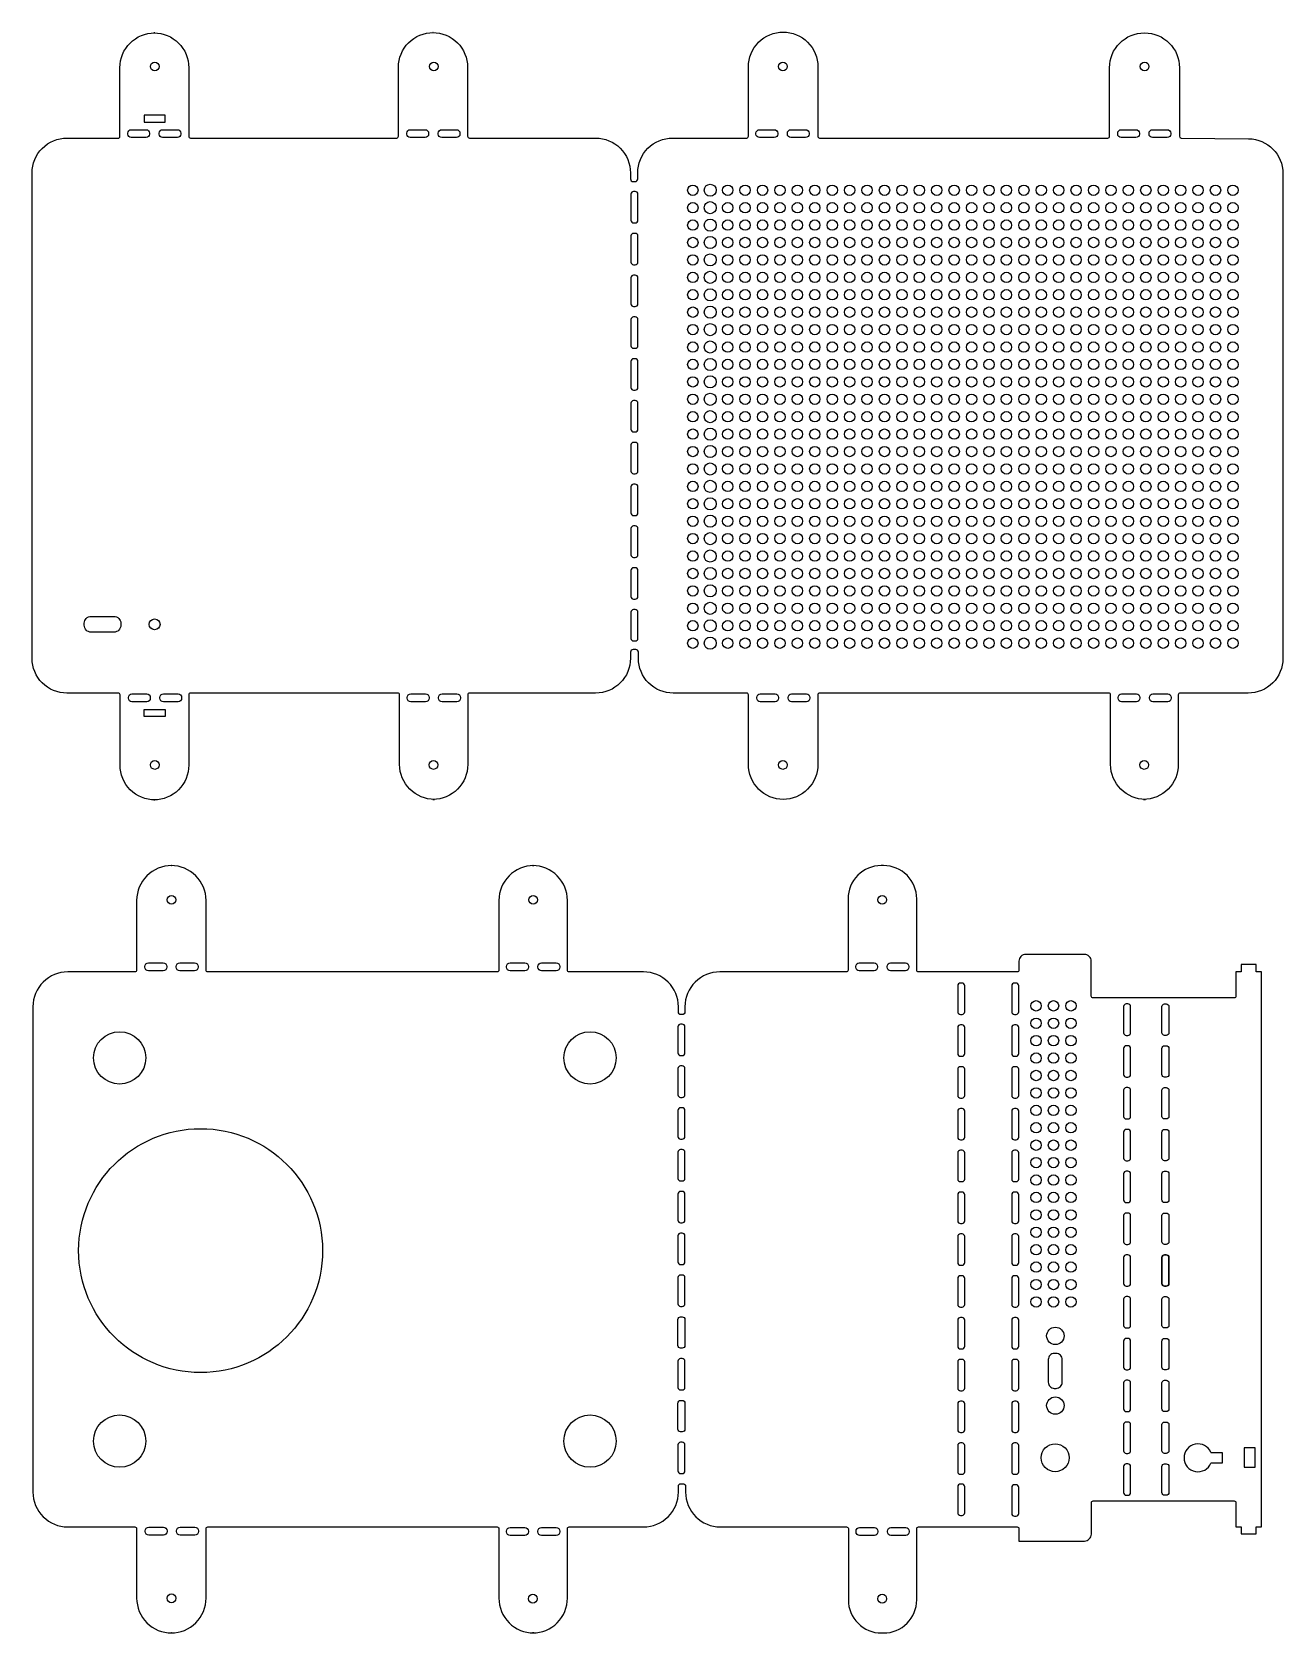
# Model space of a CAD drawing. Header units: millimetres. Extents: x -139 to 221, y -624 to 543.
# Drawn here: x -138.5 to 220.5, y -623.8 to -164.3 of the extents above; entities that cross this region are included whole.
import ezdxf

# ---------------------------------------------------------------- set-up
doc = ezdxf.new("R2010")
doc.units = ezdxf.units.MM
doc.layers.get('0').update_dxf_attribs({"linetype": 'CONTINUOUS'})

msp = doc.modelspace()

# ---------------------------------------------------------------- linework, layer by layer
for p, q in [((-100.32, -188.1), (-106.32, -188.1)), ((-106.32, -188.1), (-106.32, -190.1)), ((-100.32, -190.1), (-100.32, -188.1)), ((-106.32, -190.1), (-100.32, -190.1)), ((199.81, -571.96), (203.01, -571.96)), ((203.01, -571.96), (203.01, -575.01)), ((203.01, -575.01), (199.81, -575.01))]:
    msp.add_line(p, q)
for points in [[(-128.51, -194.72), (-113.8, -194.72, 0.414214), (-113.3, -194.22), (-113.3, -174.5, -0.414214), (-103.3, -164.5), (-103.51, -164.5, -0.414214), (-93.51, -174.5), (-93.51, -194.2, 0.414214), (-93.01, -194.7), (-33.86, -194.7, 0.414214), (-33.36, -194.2), (-33.36, -174.41, -0.414214), (-23.36, -164.41), (-23.49, -164.41, -0.414214), (-13.49, -174.41), (-13.49, -194.2, 0.414214), (-12.99, -194.7), (23.24, -194.7, -0.414214), (33.24, -204.7), (33.24, -206.43, 0.414214), (33.99, -207.18), (34.56, -207.18, 0.414214), (35.31, -206.43), (35.31, -204.7, -0.414214), (45.31, -194.7), (66.6, -194.7, 0.414214), (67.1, -194.2), (67.1, -174.26, -0.414214), (77.1, -164.26), (77.02, -164.26, -0.414214), (87.02, -174.26), (87.02, -194.2, 0.414214), (87.52, -194.7), (170.22, -194.7, 0.414214), (170.72, -194.2), (170.72, -174.51, -0.414214), (180.72, -164.51), (180.79, -164.51, -0.414214), (190.79, -174.51), (190.79, -194.2, 0.411275), (191.28, -194.7), (210.6, -194.9, -0.411275), (220.5, -204.9), (220.5, -344.03, -0.414214), (210.5, -354.03), (190.97, -354.03, 0.414214), (190.47, -354.53), (190.47, -374.52, -0.414214), (180.47, -384.52), (181.03, -384.52, -0.414214), (171.03, -374.52), (171.03, -354.53, 0.414214), (170.53, -354.03), (87.52, -354.03, 0.414214), (87.02, -354.53), (87.02, -374.52, -0.414214), (77.02, -384.52), (77.1, -384.52, -0.414214), (67.1, -374.52), (67.1, -354.53, 0.414214), (66.6, -354.03), (45.5, -354.03, -0.414214), (35.5, -344.03), (35.5, -342.25, 0.414214), (34.75, -341.5), (33.99, -341.5, 0.414214), (33.24, -342.25), (33.24, -344.03, -0.414214), (23.24, -354.03), (-12.94, -354.03, 0.414214), (-13.44, -354.53), (-13.44, -374.52, -0.414214), (-23.44, -384.52), (-23.01, -384.52, -0.414214), (-33.01, -374.52), (-33.01, -354.53, 0.414214), (-33.51, -354.03), (-93.01, -354.03, 0.414214), (-93.51, -354.53), (-93.51, -374.69, -0.414214), (-103.51, -384.69), (-103.24, -384.69, -0.414214), (-113.24, -374.69), (-113.24, -354.53, 0.414214), (-113.74, -354.03), (-128.51, -354.03, -0.414214), (-138.51, -344.03), (-138.51, -204.72, -0.414214)], [(-104.79, -193.54, -0.414214), (-105.79, -194.54), (-110.04, -194.54, -0.414214), (-111.04, -193.54), (-111.04, -193.29, -0.414214), (-110.04, -192.29), (-105.79, -192.29, -0.414214), (-104.79, -193.29)], [(-101.04, -192.29), (-96.79, -192.29, -0.414214), (-95.79, -193.29), (-95.79, -193.54, -0.414214), (-96.79, -194.54), (-101.04, -194.54, -0.414214), (-102.04, -193.54), (-102.04, -193.29, -0.414214)], [(-29.94, -192.29), (-25.69, -192.29, -0.414214), (-24.69, -193.29), (-24.69, -193.54, -0.414214), (-25.69, -194.54), (-29.94, -194.54, -0.414214), (-30.94, -193.54), (-30.94, -193.29, -0.414214)], [(-20.94, -192.29), (-16.69, -192.29, -0.414214), (-15.69, -193.29), (-15.69, -193.54, -0.414214), (-16.69, -194.54), (-20.94, -194.54, -0.414214), (-21.94, -193.54), (-21.94, -193.29, -0.414214)], [(75.51, -193.54, -0.414214), (74.51, -194.54), (70.26, -194.54, -0.414214), (69.26, -193.54), (69.26, -193.29, -0.414214), (70.26, -192.29), (74.51, -192.29, -0.414214), (75.51, -193.29)], [(79.26, -192.29), (83.51, -192.29, -0.414214), (84.51, -193.29), (84.51, -193.54, -0.414214), (83.51, -194.54), (79.26, -194.54, -0.414214), (78.26, -193.54), (78.26, -193.29, -0.414214)], [(179.31, -193.54, -0.414214), (178.31, -194.54), (174.06, -194.54, -0.414214), (173.06, -193.54), (173.06, -193.29, -0.414214), (174.06, -192.29), (178.31, -192.29, -0.414214), (179.31, -193.29)], [(183.06, -192.29), (187.31, -192.29, -0.414214), (188.31, -193.29), (188.31, -193.54, -0.414214), (187.31, -194.54), (183.06, -194.54, -0.414214), (182.06, -193.54), (182.06, -193.29, -0.414214)], [(34.62, -210.05), (34.12, -210.05, 0.414214), (33.37, -210.8), (33.37, -218.3, 0.414214), (34.12, -219.05), (34.62, -219.05, 0.414214), (35.37, -218.3), (35.37, -210.8, 0.414214)], [(34.62, -222.05), (34.12, -222.05, 0.414214), (33.37, -222.8), (33.37, -230.3, 0.414214), (34.12, -231.05), (34.62, -231.05, 0.414214), (35.37, -230.3), (35.37, -222.8, 0.414214)], [(35.37, -242.3), (35.37, -234.8, 0.414214), (34.62, -234.05), (34.12, -234.05, 0.414214), (33.37, -234.8), (33.37, -242.3, 0.414214), (34.12, -243.05), (34.62, -243.05, 0.414214)], [(35.37, -254.3), (35.37, -246.8, 0.414214), (34.62, -246.05), (34.12, -246.05, 0.414214), (33.37, -246.8), (33.37, -254.3, 0.414214), (34.12, -255.05), (34.62, -255.05, 0.414214)], [(35.37, -266.3), (35.37, -258.8, 0.414214), (34.62, -258.05), (34.12, -258.05, 0.414214), (33.37, -258.8), (33.37, -266.3, 0.414214), (34.12, -267.05), (34.62, -267.05, 0.414214)], [(35.37, -278.3), (35.37, -270.8, 0.414214), (34.62, -270.05), (34.12, -270.05, 0.414214), (33.37, -270.8), (33.37, -278.3, 0.414214), (34.12, -279.05), (34.62, -279.05, 0.414214)], [(35.37, -290.3), (35.37, -282.8, 0.414214), (34.62, -282.05), (34.12, -282.05, 0.414214), (33.37, -282.8), (33.37, -290.3, 0.414214), (34.12, -291.05), (34.62, -291.05, 0.414214)], [(35.37, -302.3), (35.37, -294.8, 0.414214), (34.62, -294.05), (34.12, -294.05, 0.414214), (33.37, -294.8), (33.37, -302.3, 0.414214), (34.12, -303.05), (34.62, -303.05, 0.414214)], [(35.37, -314.3), (35.37, -306.8, 0.414214), (34.62, -306.05), (34.12, -306.05, 0.414214), (33.37, -306.8), (33.37, -314.3, 0.414214), (34.12, -315.05), (34.62, -315.05, 0.414214)], [(35.37, -326.3), (35.37, -318.8, 0.414214), (34.62, -318.05), (34.12, -318.05, 0.414214), (33.37, -318.8), (33.37, -326.3, 0.414214), (34.12, -327.05), (34.62, -327.05, 0.414214)], [(35.37, -338.3), (35.37, -330.8, 0.414214), (34.62, -330.05), (34.12, -330.05, 0.414214), (33.37, -330.8), (33.37, -338.3, 0.414214), (34.12, -339.05), (34.62, -339.05, 0.414214)], [(-121.53, -331.99), (-115.03, -331.99, -0.414214), (-113.03, -333.99), (-113.03, -334.53, -0.414214), (-115.03, -336.53), (-121.53, -336.53, -0.414214), (-123.53, -334.53), (-123.53, -333.99, -0.414214)], [(-105.57, -356.51), (-109.82, -356.51, -0.414214), (-110.82, -355.51), (-110.82, -355.26, -0.414214), (-109.82, -354.26), (-105.57, -354.26, -0.414214), (-104.57, -355.26), (-104.57, -355.51, -0.414214)], [(-100.82, -354.26), (-96.57, -354.26, -0.414214), (-95.57, -355.26), (-95.57, -355.51, -0.414214), (-96.57, -356.51), (-100.82, -356.51, -0.414214), (-101.82, -355.51), (-101.82, -355.26, -0.414214)], [(-25.57, -356.51), (-29.82, -356.51, -0.414214), (-30.82, -355.51), (-30.82, -355.26, -0.414214), (-29.82, -354.26), (-25.57, -354.26, -0.414214), (-24.57, -355.26), (-24.57, -355.51, -0.414214)], [(-20.82, -354.26), (-16.57, -354.26, -0.414214), (-15.57, -355.26), (-15.57, -355.51, -0.414214), (-16.57, -356.51), (-20.82, -356.51, -0.414214), (-21.82, -355.51), (-21.82, -355.26, -0.414214)], [(74.73, -356.51), (70.48, -356.51, -0.414214), (69.48, -355.51), (69.48, -355.26, -0.414214), (70.48, -354.26), (74.73, -354.26, -0.414214), (75.73, -355.26), (75.73, -355.51, -0.414214)], [(79.48, -354.26), (83.73, -354.26, -0.414214), (84.73, -355.26), (84.73, -355.51, -0.414214), (83.73, -356.51), (79.48, -356.51, -0.414214), (78.48, -355.51), (78.48, -355.26, -0.414214)], [(178.43, -356.51), (174.18, -356.51, -0.414214), (173.18, -355.51), (173.18, -355.26, -0.414214), (174.18, -354.26), (178.43, -354.26, -0.414214), (179.43, -355.26), (179.43, -355.51, -0.414214)], [(183.18, -354.26), (187.43, -354.26, -0.414214), (188.43, -355.26), (188.43, -355.51, -0.414214), (187.43, -356.51), (183.18, -356.51, -0.414214), (182.18, -355.51), (182.18, -355.26, -0.414214)], [(212.83, -434.06), (212.83, -431.93), (208.54, -431.93), (208.54, -434.06), (207, -434.06), (207, -440.99, -0.414214), (206.5, -441.49), (165.99, -441.49, -0.414214), (165.49, -440.99), (165.49, -431, 0.414214), (163.49, -429), (146.71, -429, 0.414214), (144.71, -431), (144.71, -433.54, -0.414214), (144.21, -434.04), (115.9, -434.04, -0.414214), (115.4, -433.54), (115.4, -413.03, 0.414214), (105.9, -403.53), (105.18, -403.53, 0.414214), (95.68, -413.03), (95.68, -433.54, -0.414214), (95.18, -434.04), (58.87, -434.04, 0.414214), (48.87, -444.04), (48.87, -445.53, -0.414214), (48.12, -446.28), (47.73, -446.28, -0.414214), (46.98, -445.53), (46.98, -444.04, 0.414214), (36.98, -434.04), (15.66, -434.04, -0.414214), (15.16, -433.54), (15.16, -413.53, 0.414214), (5.16, -403.53), (5.46, -403.53, 0.414214), (-4.54, -413.53), (-4.54, -433.54, -0.414214), (-5.04, -434.04), (-88.07, -434.04, -0.414214), (-88.57, -433.54), (-88.57, -413.53, 0.414214), (-98.57, -403.53), (-98.48, -403.53, 0.414214), (-108.48, -413.53), (-108.48, -433.54, -0.414214), (-108.98, -434.04), (-128.25, -434.04, 0.414214), (-138.25, -444.04), (-138.25, -583.34, 0.414214), (-128.25, -593.34), (-108.98, -593.34, -0.414214), (-108.48, -593.84), (-108.48, -613.8, 0.414214), (-98.48, -623.8), (-98.57, -623.8, 0.414214), (-88.57, -613.8), (-88.57, -593.84, -0.414214), (-88.07, -593.34), (-5.04, -593.34, -0.414214), (-4.54, -593.84), (-4.54, -613.8, 0.414214), (5.46, -623.8), (5.16, -623.8, 0.414214), (15.16, -613.8), (15.16, -593.84, -0.414214), (15.66, -593.34), (36.98, -593.34, 0.414214), (46.98, -583.34), (46.98, -581.7, -0.414214), (47.73, -580.95), (48.3, -580.95, -0.414214), (49.05, -581.7), (49.05, -583.34, 0.414214), (59.05, -593.34), (95.27, -593.34, -0.414214), (95.77, -593.84), (95.77, -614.3, 0.414214), (105.27, -623.8), (105.9, -623.8, 0.414214), (115.4, -614.3), (115.4, -593.84, -0.414214), (115.9, -593.34), (144.21, -593.34, -0.414214), (144.71, -593.84), (144.71, -597.4), (163.51, -597.4, 0.414214), (165.51, -595.4), (165.51, -586.38, -0.414214), (166.01, -585.88), (206.48, -585.88, -0.414214), (206.98, -586.38), (206.98, -593.34), (208.54, -593.34), (208.54, -595.33), (212.83, -595.33), (212.83, -593.34), (214.33, -593.34), (214.33, -434.06)], [(-100.85, -433.7), (-105.1, -433.7, -0.414214), (-106.1, -432.7), (-106.1, -432.45, -0.414214), (-105.1, -431.45), (-100.85, -431.45, -0.414214), (-99.85, -432.45), (-99.85, -432.7, -0.414214)], [(-96.1, -433.7, -0.414214), (-97.1, -432.7), (-97.1, -432.45, -0.414214), (-96.1, -431.45), (-91.85, -431.45, -0.414214), (-90.85, -432.45), (-90.85, -432.7, -0.414214), (-91.85, -433.7)], [(-1.3, -431.45), (2.95, -431.45, -0.414214), (3.95, -432.45), (3.95, -432.7, -0.414214), (2.95, -433.7), (-1.3, -433.7, -0.414214), (-2.3, -432.7), (-2.3, -432.45, -0.414214)], [(7.7, -431.45), (11.95, -431.45, -0.414214), (12.95, -432.45), (12.95, -432.7, -0.414214), (11.95, -433.7), (7.7, -433.7, -0.414214), (6.7, -432.7), (6.7, -432.45, -0.414214)], [(98.9, -431.45), (103.15, -431.45, -0.414214), (104.15, -432.45), (104.15, -432.7, -0.414214), (103.15, -433.7), (98.9, -433.7, -0.414214), (97.9, -432.7), (97.9, -432.45, -0.414214)], [(107.9, -431.45), (112.15, -431.45, -0.414214), (113.15, -432.45), (113.15, -432.7, -0.414214), (112.15, -433.7), (107.9, -433.7, -0.414214), (106.9, -432.7), (106.9, -432.45, -0.414214)], [(128.42, -437.25), (127.92, -437.25, 0.414214), (127.17, -438), (127.17, -445.5, 0.414214), (127.92, -446.25), (128.42, -446.25, 0.414214), (129.17, -445.5), (129.17, -438, 0.414214)], [(142.67, -438), (142.67, -445.5, 0.414214), (143.42, -446.25), (143.92, -446.25, 0.414214), (144.67, -445.5), (144.67, -438, 0.414214), (143.92, -437.25), (143.42, -437.25, 0.414214)], [(176.77, -451.5), (176.77, -444, 0.414214), (176.02, -443.25), (175.52, -443.25, 0.414214), (174.77, -444), (174.77, -451.5, 0.414214), (175.52, -452.25), (176.02, -452.25, 0.414214)], [(185.77, -444, -0.414214), (186.52, -443.25), (187.02, -443.25, -0.414214), (187.77, -444), (187.77, -451.5, -0.414214), (187.02, -452.25), (186.52, -452.25, -0.414214), (185.77, -451.5)], [(48.87, -457.3), (48.87, -449.8, 0.414214), (48.12, -449.05), (47.62, -449.05, 0.414214), (46.87, -449.8), (46.87, -457.3, 0.414214), (47.62, -458.05), (48.12, -458.05, 0.414214)], [(127.17, -450), (127.17, -457.5, 0.414214), (127.92, -458.25), (128.42, -458.25, 0.414214), (129.17, -457.5), (129.17, -450, 0.414214), (128.42, -449.25), (127.92, -449.25, 0.414214)], [(142.67, -450), (142.67, -457.5, 0.414214), (143.42, -458.25), (143.92, -458.25, 0.414214), (144.67, -457.5), (144.67, -450, 0.414214), (143.92, -449.25), (143.42, -449.25, 0.414214)], [(176.77, -463.5), (176.77, -456, 0.414214), (176.02, -455.25), (175.52, -455.25, 0.414214), (174.77, -456), (174.77, -463.5, 0.414214), (175.52, -464.25), (176.02, -464.25, 0.414214)], [(185.77, -456, -0.414214), (186.52, -455.25), (187.02, -455.25, -0.414214), (187.77, -456), (187.77, -463.5, -0.414214), (187.02, -464.25), (186.52, -464.25, -0.414214), (185.77, -463.5)], [(47.62, -470.05), (48.12, -470.05, 0.414214), (48.87, -469.3), (48.87, -461.8, 0.414214), (48.12, -461.05), (47.62, -461.05, 0.414214), (46.87, -461.8), (46.87, -469.3, 0.414214)], [(127.17, -462), (127.17, -469.5, 0.414214), (127.92, -470.25), (128.42, -470.25, 0.414214), (129.17, -469.5), (129.17, -462, 0.414214), (128.42, -461.25), (127.92, -461.25, 0.414214)], [(142.67, -462), (142.67, -469.5, 0.414214), (143.42, -470.25), (143.92, -470.25, 0.414214), (144.67, -469.5), (144.67, -462, 0.414214), (143.92, -461.25), (143.42, -461.25, 0.414214)], [(176.77, -475.5), (176.77, -468, 0.414214), (176.02, -467.25), (175.52, -467.25, 0.414214), (174.77, -468), (174.77, -475.5, 0.414214), (175.52, -476.25), (176.02, -476.25, 0.414214)], [(185.77, -468, -0.414214), (186.52, -467.25), (187.02, -467.25, -0.414214), (187.77, -468), (187.77, -475.5, -0.414214), (187.02, -476.25), (186.52, -476.25, -0.414214), (185.77, -475.5)], [(47.62, -482.05), (48.12, -482.05, 0.414214), (48.87, -481.3), (48.87, -473.8, 0.414214), (48.12, -473.05), (47.62, -473.05, 0.414214), (46.87, -473.8), (46.87, -481.3, 0.414214)], [(127.17, -474), (127.17, -481.5, 0.414214), (127.92, -482.25), (128.42, -482.25, 0.414214), (129.17, -481.5), (129.17, -474, 0.414214), (128.42, -473.25), (127.92, -473.25, 0.414214)], [(142.67, -474), (142.67, -481.5, 0.414214), (143.42, -482.25), (143.92, -482.25, 0.414214), (144.67, -481.5), (144.67, -474, 0.414214), (143.92, -473.25), (143.42, -473.25, 0.414214)], [(176.77, -487.5), (176.77, -480, 0.414214), (176.02, -479.25), (175.52, -479.25, 0.414214), (174.77, -480), (174.77, -487.5, 0.414214), (175.52, -488.25), (176.02, -488.25, 0.414214)], [(185.77, -480, -0.414214), (186.52, -479.25), (187.02, -479.25, -0.414214), (187.77, -480), (187.77, -487.5, -0.414214), (187.02, -488.25), (186.52, -488.25, -0.414214), (185.77, -487.5)], [(47.62, -494.05), (48.12, -494.05, 0.414214), (48.87, -493.3), (48.87, -485.8, 0.414214), (48.12, -485.05), (47.62, -485.05, 0.414214), (46.87, -485.8), (46.87, -493.3, 0.414214)], [(129.17, -493.5), (129.17, -486, 0.414214), (128.42, -485.25), (127.92, -485.25, 0.414214), (127.17, -486), (127.17, -493.5, 0.414214), (127.92, -494.25), (128.42, -494.25, 0.414214)], [(142.67, -486), (142.67, -493.5, 0.414214), (143.42, -494.25), (143.92, -494.25, 0.414214), (144.67, -493.5), (144.67, -486, 0.414214), (143.92, -485.25), (143.42, -485.25, 0.414214)], [(176.77, -499.5), (176.77, -492, 0.414214), (176.02, -491.25), (175.52, -491.25, 0.414214), (174.77, -492), (174.77, -499.5, 0.414214), (175.52, -500.25), (176.02, -500.25, 0.414214)], [(185.77, -492, -0.414214), (186.52, -491.25), (187.02, -491.25, -0.414214), (187.77, -492), (187.77, -499.5, -0.414214), (187.02, -500.25), (186.52, -500.25, -0.414214), (185.77, -499.5)], [(47.62, -506.05), (48.12, -506.05, 0.414214), (48.87, -505.3), (48.87, -497.8, 0.414214), (48.12, -497.05), (47.62, -497.05, 0.414214), (46.87, -497.8), (46.87, -505.3, 0.414214)], [(127.17, -498), (127.17, -505.5, 0.414214), (127.92, -506.25), (128.42, -506.25, 0.414214), (129.17, -505.5), (129.17, -498, 0.414214), (128.42, -497.25), (127.92, -497.25, 0.414214)], [(142.67, -498), (142.67, -505.5, 0.414214), (143.42, -506.25), (143.92, -506.25, 0.414214), (144.67, -505.5), (144.67, -498, 0.414214), (143.92, -497.25), (143.42, -497.25, 0.414214)], [(176.77, -511.5), (176.77, -504, 0.414214), (176.02, -503.25), (175.52, -503.25, 0.414214), (174.77, -504), (174.77, -511.5, 0.414214), (175.52, -512.25), (176.02, -512.25, 0.414214)], [(185.77, -504, -0.414214), (186.52, -503.25), (187.02, -503.25, -0.414214), (187.77, -504), (187.77, -511.5, -0.414214), (187.02, -512.25), (186.52, -512.25, -0.414214), (185.77, -511.5)], [(47.62, -518.05), (48.12, -518.05, 0.414214), (48.87, -517.3), (48.87, -509.8, 0.414214), (48.12, -509.05), (47.62, -509.05, 0.414214), (46.87, -509.8), (46.87, -517.3, 0.414214)], [(127.17, -510), (127.17, -517.5, 0.414214), (127.92, -518.25), (128.42, -518.25, 0.414214), (129.17, -517.5), (129.17, -510, 0.414214), (128.42, -509.25), (127.92, -509.25, 0.414214)], [(144.67, -517.5), (144.67, -510, 0.414214), (143.92, -509.25), (143.42, -509.25, 0.414214), (142.67, -510), (142.67, -517.5, 0.414214), (143.42, -518.25), (143.92, -518.25, 0.414214)], [(174.77, -516), (174.77, -523.5, 0.414214), (175.52, -524.25), (176.02, -524.25, 0.414214), (176.77, -523.5), (176.77, -516, 0.414214), (176.02, -515.25), (175.52, -515.25, 0.414214)], [(176.77, -523.5), (176.77, -516, 0.414214), (176.02, -515.25), (175.52, -515.25, 0.414214), (174.77, -516), (174.77, -523.5, 0.414214), (175.52, -524.25), (176.02, -524.25, 0.414214)], [(187.77, -523.5), (187.77, -516, 0.414214), (187.02, -515.25), (186.52, -515.25, 0.414214), (185.77, -516), (185.77, -523.5, 0.414214), (186.52, -524.25), (187.02, -524.25, 0.414214)], [(185.77, -516, -0.414214), (186.52, -515.25), (187.02, -515.25, -0.414214), (187.77, -516), (187.77, -523.5, -0.414214), (187.02, -524.25), (186.52, -524.25, -0.414214), (185.77, -523.5)], [(47.62, -530.05), (48.12, -530.05, 0.414214), (48.87, -529.3), (48.87, -521.8, 0.414214), (48.12, -521.05), (47.62, -521.05, 0.414214), (46.87, -521.8), (46.87, -529.3, 0.414214)], [(127.17, -522), (127.17, -529.5, 0.414214), (127.92, -530.25), (128.42, -530.25, 0.414214), (129.17, -529.5), (129.17, -522, 0.414214), (128.42, -521.25), (127.92, -521.25, 0.414214)], [(142.67, -522), (142.67, -529.5, 0.414214), (143.42, -530.25), (143.92, -530.25, 0.414214), (144.67, -529.5), (144.67, -522, 0.414214), (143.92, -521.25), (143.42, -521.25, 0.414214)], [(176.77, -535.5), (176.77, -528, 0.414214), (176.02, -527.25), (175.52, -527.25, 0.414214), (174.77, -528), (174.77, -535.5, 0.414214), (175.52, -536.25), (176.02, -536.25, 0.414214)], [(185.77, -528, -0.414214), (186.52, -527.25), (187.02, -527.25, -0.414214), (187.77, -528), (187.77, -535.5, -0.414214), (187.02, -536.25), (186.52, -536.25, -0.414214), (185.77, -535.5)], [(48.87, -541.3, -0.414214), (48.12, -542.05), (47.62, -542.05, -0.414214), (46.87, -541.3), (46.87, -533.8, -0.414214), (47.62, -533.05), (48.12, -533.05, -0.414214), (48.87, -533.8)], [(129.17, -541.5), (129.17, -534, 0.414214), (128.42, -533.25), (127.92, -533.25, 0.414214), (127.17, -534), (127.17, -541.5, 0.414214), (127.92, -542.25), (128.42, -542.25, 0.414214)], [(142.67, -534), (142.67, -541.5, 0.414214), (143.42, -542.25), (143.92, -542.25, 0.414214), (144.67, -541.5), (144.67, -534, 0.414214), (143.92, -533.25), (143.42, -533.25, 0.414214)], [(176.77, -547.5), (176.77, -540, 0.414214), (176.02, -539.25), (175.52, -539.25, 0.414214), (174.77, -540), (174.77, -547.5, 0.414214), (175.52, -548.25), (176.02, -548.25, 0.414214)], [(185.77, -540, -0.414214), (186.52, -539.25), (187.02, -539.25, -0.414214), (187.77, -540), (187.77, -547.5, -0.414214), (187.02, -548.25), (186.52, -548.25, -0.414214), (185.77, -547.5)], [(48.87, -553.3), (48.87, -545.8, 0.414214), (48.12, -545.05), (47.62, -545.05, 0.414214), (46.87, -545.8), (46.87, -553.3, 0.414214), (47.62, -554.05), (48.12, -554.05, 0.414214)], [(128.42, -545.25), (127.92, -545.25, 0.414214), (127.17, -546), (127.17, -553.5, 0.414214), (127.92, -554.25), (128.42, -554.25, 0.414214), (129.17, -553.5), (129.17, -546, 0.414214)], [(142.67, -546), (142.67, -553.5, 0.414214), (143.42, -554.25), (143.92, -554.25, 0.414214), (144.67, -553.5), (144.67, -546, 0.414214), (143.92, -545.25), (143.42, -545.25, 0.414214)], [(155.38, -543.58), (154.88, -543.58, 0.414214), (153.13, -545.33), (153.13, -551.83, 0.414214), (154.88, -553.58), (155.38, -553.58, 0.414214), (157.13, -551.83), (157.13, -545.33, 0.414214)], [(176.77, -559.5), (176.77, -552, 0.414214), (176.02, -551.25), (175.52, -551.25, 0.414214), (174.77, -552), (174.77, -559.5, 0.414214), (175.52, -560.25), (176.02, -560.25, 0.414214)], [(185.77, -552, -0.414214), (186.52, -551.25), (187.02, -551.25, -0.414214), (187.77, -552), (187.77, -559.5, -0.414214), (187.02, -560.25), (186.52, -560.25, -0.414214), (185.77, -559.5)], [(47.62, -566.05, -0.414214), (46.87, -565.3), (46.87, -557.8, -0.414214), (47.62, -557.05), (48.12, -557.05, -0.414214), (48.87, -557.8), (48.87, -565.3, -0.414214), (48.12, -566.05)], [(127.17, -558), (127.17, -565.5, 0.414214), (127.92, -566.25), (128.42, -566.25, 0.414214), (129.17, -565.5), (129.17, -558, 0.414214), (128.42, -557.25), (127.92, -557.25, 0.414214)], [(142.67, -558), (142.67, -565.5, 0.414214), (143.42, -566.25), (143.92, -566.25, 0.414214), (144.67, -565.5), (144.67, -558, 0.414214), (143.92, -557.25), (143.42, -557.25, 0.414214)], [(176.77, -571.5), (176.77, -564, 0.414214), (176.02, -563.25), (175.52, -563.25, 0.414214), (174.77, -564), (174.77, -571.5, 0.414214), (175.52, -572.25), (176.02, -572.25, 0.414214)], [(185.77, -564, -0.414214), (186.52, -563.25), (187.02, -563.25, -0.414214), (187.77, -564), (187.77, -571.5, -0.414214), (187.02, -572.25), (186.52, -572.25, -0.414214), (185.77, -571.5)], [(46.87, -569.8), (46.87, -577.3, 0.414214), (47.62, -578.05), (48.12, -578.05, 0.414214), (48.87, -577.3), (48.87, -569.8, 0.414214), (48.12, -569.05), (47.62, -569.05, 0.414214)], [(127.17, -570), (127.17, -577.5, 0.414214), (127.92, -578.25), (128.42, -578.25, 0.414214), (129.17, -577.5), (129.17, -570, 0.414214), (128.42, -569.25), (127.92, -569.25, 0.414214)], [(142.67, -570), (142.67, -577.5, 0.414214), (143.42, -578.25), (143.92, -578.25, 0.414214), (144.67, -577.5), (144.67, -570, 0.414214), (143.92, -569.25), (143.42, -569.25, 0.414214)], [(176.77, -583.5), (176.77, -576, 0.414214), (176.02, -575.25), (175.52, -575.25, 0.414214), (174.77, -576), (174.77, -583.5, 0.414214), (175.52, -584.25), (176.02, -584.25, 0.414214)], [(185.77, -576, -0.414214), (186.52, -575.25), (187.02, -575.25, -0.414214), (187.77, -576), (187.77, -583.5, -0.414214), (187.02, -584.25), (186.52, -584.25, -0.414214), (185.77, -583.5)], [(128.42, -581.05), (127.92, -581.05, 0.414214), (127.17, -581.8), (127.17, -589.3, 0.414214), (127.92, -590.05), (128.42, -590.05, 0.414214), (129.17, -589.3), (129.17, -581.8, 0.414214)], [(142.67, -582), (142.67, -589.5, 0.414214), (143.42, -590.25), (143.92, -590.25, 0.414214), (144.67, -589.5), (144.67, -582, 0.414214), (143.92, -581.25), (143.42, -581.25, 0.414214)], [(-100.77, -595.71), (-105.02, -595.71, -0.414214), (-106.02, -594.71), (-106.02, -594.46, -0.414214), (-105.02, -593.46), (-100.77, -593.46, -0.414214), (-99.77, -594.46), (-99.77, -594.71, -0.414214)], [(-96.02, -593.46), (-91.77, -593.46, -0.414214), (-90.77, -594.46), (-90.77, -594.71, -0.414214), (-91.77, -595.71), (-96.02, -595.71, -0.414214), (-97.02, -594.71), (-97.02, -594.46, -0.414214)], [(2.93, -595.81), (-1.32, -595.81, -0.414214), (-2.32, -594.81), (-2.32, -594.56, -0.414214), (-1.32, -593.56), (2.93, -593.56, -0.414214), (3.93, -594.56), (3.93, -594.81, -0.414214)], [(11.93, -595.81), (7.68, -595.81, -0.414214), (6.68, -594.81), (6.68, -594.56, -0.414214), (7.68, -593.56), (11.93, -593.56, -0.414214), (12.93, -594.56), (12.93, -594.81, -0.414214)], [(103.23, -595.81), (98.98, -595.81, -0.414214), (97.98, -594.81), (97.98, -594.56, -0.414214), (98.98, -593.56), (103.23, -593.56, -0.414214), (104.23, -594.56), (104.23, -594.81, -0.414214)], [(112.23, -595.81), (107.98, -595.81, -0.414214), (106.98, -594.81), (106.98, -594.56, -0.414214), (107.98, -593.56), (112.23, -593.56, -0.414214), (113.23, -594.56), (113.23, -594.81, -0.414214)]]:
    msp.add_lwpolyline(points, format="xyb", close=True)
for points in [[(-106.32, -358.7), (-100.32, -358.7), (-100.32, -360.7), (-106.32, -360.7)], [(-106.32, -358.7), (-100.32, -358.7), (-100.32, -360.7), (-106.32, -360.7)], [(209.41, -576.22), (212.5, -576.22), (212.5, -570.69), (209.41, -570.69)]]:
    msp.add_lwpolyline(points, close=True)
for centre, radius in [((-103.3, -174.15), 1.25), ((-23.2, -174.15), 1.25), ((77, -174.15), 1.25), ((180.8, -174.15), 1.25), ((51.14, -209.68), 1.49), ((56.14, -209.68), 1.74), ((61.14, -209.68), 1.49), ((66.14, -209.68), 1.49), ((71.14, -209.68), 1.49), ((76.14, -209.68), 1.49), ((81.14, -209.68), 1.49), ((86.14, -209.68), 1.49), ((91.14, -209.68), 1.49), ((96.14, -209.68), 1.49), ((101.14, -209.68), 1.49), ((106.14, -209.68), 1.49), ((111.14, -209.68), 1.49), ((116.14, -209.68), 1.49), ((121.14, -209.68), 1.49), ((126.14, -209.68), 1.49), ((131.14, -209.68), 1.49), ((136.14, -209.68), 1.49), ((141.14, -209.68), 1.49), ((146.14, -209.68), 1.49), ((151.14, -209.68), 1.49), ((156.14, -209.68), 1.49), ((161.14, -209.68), 1.49), ((166.14, -209.68), 1.49), ((171.14, -209.68), 1.49), ((176.14, -209.68), 1.49), ((181.14, -209.68), 1.49), ((186.14, -209.68), 1.49), ((191.14, -209.68), 1.49), ((196.14, -209.68), 1.49), ((201.14, -209.68), 1.49), ((206.14, -209.68), 1.49), ((51.14, -214.68), 1.49), ((56.14, -214.68), 1.74), ((61.14, -214.68), 1.49), ((66.14, -214.68), 1.49), ((71.14, -214.68), 1.49), ((76.14, -214.68), 1.49), ((81.14, -214.68), 1.49), ((86.14, -214.68), 1.49), ((91.14, -214.68), 1.49), ((96.14, -214.68), 1.49), ((101.14, -214.68), 1.49), ((106.14, -214.68), 1.49), ((111.14, -214.68), 1.49), ((116.14, -214.68), 1.49), ((121.14, -214.68), 1.49), ((126.14, -214.68), 1.49), ((131.14, -214.68), 1.49), ((136.14, -214.68), 1.49), ((141.14, -214.68), 1.49), ((146.14, -214.68), 1.49), ((151.14, -214.68), 1.49), ((156.14, -214.68), 1.49), ((161.14, -214.68), 1.49), ((166.14, -214.68), 1.49), ((171.14, -214.68), 1.49), ((176.14, -214.68), 1.49), ((181.14, -214.68), 1.49), ((186.14, -214.68), 1.49), ((191.14, -214.68), 1.49), ((196.14, -214.68), 1.49), ((201.14, -214.68), 1.49), ((206.14, -214.68), 1.49), ((51.14, -219.68), 1.49), ((56.14, -219.68), 1.74), ((61.14, -219.68), 1.49), ((66.14, -219.68), 1.49), ((71.14, -219.68), 1.49), ((76.14, -219.68), 1.49), ((81.14, -219.68), 1.49), ((86.14, -219.68), 1.49), ((91.14, -219.68), 1.49), ((96.14, -219.68), 1.49), ((101.14, -219.68), 1.49), ((106.14, -219.68), 1.49), ((111.14, -219.68), 1.49), ((116.14, -219.68), 1.49), ((121.14, -219.68), 1.49), ((126.14, -219.68), 1.49), ((131.14, -219.68), 1.49), ((136.14, -219.68), 1.49), ((141.14, -219.68), 1.49), ((146.14, -219.68), 1.49), ((151.14, -219.68), 1.49), ((156.14, -219.68), 1.49), ((161.14, -219.68), 1.49), ((166.14, -219.68), 1.49), ((171.14, -219.68), 1.49), ((176.14, -219.68), 1.49), ((181.14, -219.68), 1.49), ((186.14, -219.68), 1.49), ((191.14, -219.68), 1.49), ((196.14, -219.68), 1.49), ((201.14, -219.68), 1.49), ((206.14, -219.68), 1.49), ((51.14, -224.68), 1.49), ((56.14, -224.68), 1.74), ((61.14, -224.68), 1.49), ((66.14, -224.68), 1.49), ((71.14, -224.68), 1.49), ((76.14, -224.68), 1.49), ((81.14, -224.68), 1.49), ((86.14, -224.68), 1.49), ((91.14, -224.68), 1.49), ((96.14, -224.68), 1.49), ((101.14, -224.68), 1.49), ((106.14, -224.68), 1.49), ((111.14, -224.68), 1.49), ((116.14, -224.68), 1.49), ((121.14, -224.68), 1.49), ((126.14, -224.68), 1.49), ((131.14, -224.68), 1.49), ((136.14, -224.68), 1.49), ((141.14, -224.68), 1.49), ((146.14, -224.68), 1.49), ((151.14, -224.68), 1.49), ((156.14, -224.68), 1.49), ((161.14, -224.68), 1.49), ((166.14, -224.68), 1.49), ((171.14, -224.68), 1.49), ((176.14, -224.68), 1.49), ((181.14, -224.68), 1.49), ((186.14, -224.68), 1.49), ((191.14, -224.68), 1.49), ((196.14, -224.68), 1.49), ((201.14, -224.68), 1.49), ((206.14, -224.68), 1.49), ((51.14, -229.68), 1.49), ((56.14, -229.68), 1.74), ((61.14, -229.68), 1.49), ((66.14, -229.68), 1.49), ((71.14, -229.68), 1.49), ((76.14, -229.68), 1.49), ((81.14, -229.68), 1.49), ((86.14, -229.68), 1.49), ((91.14, -229.68), 1.49), ((96.14, -229.68), 1.49), ((101.14, -229.68), 1.49), ((106.14, -229.68), 1.49), ((111.14, -229.68), 1.49), ((116.14, -229.68), 1.49), ((121.14, -229.68), 1.49), ((126.14, -229.68), 1.49), ((131.14, -229.68), 1.49), ((136.14, -229.68), 1.49), ((141.14, -229.68), 1.49), ((146.14, -229.68), 1.49), ((151.14, -229.68), 1.49), ((156.14, -229.68), 1.49), ((161.14, -229.68), 1.49), ((166.14, -229.68), 1.49), ((171.14, -229.68), 1.49), ((176.14, -229.68), 1.49), ((181.14, -229.68), 1.49), ((186.14, -229.68), 1.49), ((191.14, -229.68), 1.49), ((196.14, -229.68), 1.49), ((201.14, -229.68), 1.49), ((206.14, -229.68), 1.49), ((51.14, -234.68), 1.49), ((56.14, -234.68), 1.74), ((61.14, -234.68), 1.49), ((66.14, -234.68), 1.49), ((71.14, -234.68), 1.49), ((76.14, -234.68), 1.49), ((81.14, -234.68), 1.49), ((86.14, -234.68), 1.49), ((91.14, -234.68), 1.49), ((96.14, -234.68), 1.49), ((101.14, -234.68), 1.49), ((106.14, -234.68), 1.49), ((111.14, -234.68), 1.49), ((116.14, -234.68), 1.49), ((121.14, -234.68), 1.49), ((126.14, -234.68), 1.49), ((131.14, -234.68), 1.49), ((136.14, -234.68), 1.49), ((141.14, -234.68), 1.49), ((146.14, -234.68), 1.49), ((151.14, -234.68), 1.49), ((156.14, -234.68), 1.49), ((161.14, -234.68), 1.49), ((166.14, -234.68), 1.49), ((171.14, -234.68), 1.49), ((176.14, -234.68), 1.49), ((181.14, -234.68), 1.49), ((186.14, -234.68), 1.49), ((191.14, -234.68), 1.49), ((196.14, -234.68), 1.49), ((201.14, -234.68), 1.49), ((206.14, -234.68), 1.49), ((51.14, -239.68), 1.49), ((56.14, -239.68), 1.74), ((61.14, -239.68), 1.49), ((66.14, -239.68), 1.49), ((71.14, -239.68), 1.49), ((76.14, -239.68), 1.49), ((81.14, -239.68), 1.49), ((86.14, -239.68), 1.49), ((91.14, -239.68), 1.49), ((96.14, -239.68), 1.49), ((101.14, -239.68), 1.49), ((106.14, -239.68), 1.49), ((111.14, -239.68), 1.49), ((116.14, -239.68), 1.49), ((121.14, -239.68), 1.49), ((126.14, -239.68), 1.49), ((131.14, -239.68), 1.49), ((136.14, -239.68), 1.49), ((141.14, -239.68), 1.49), ((146.14, -239.68), 1.49), ((151.14, -239.68), 1.49), ((156.14, -239.68), 1.49), ((161.14, -239.68), 1.49), ((166.14, -239.68), 1.49), ((171.14, -239.68), 1.49), ((176.14, -239.68), 1.49), ((181.14, -239.68), 1.49), ((186.14, -239.68), 1.49), ((191.14, -239.68), 1.49), ((196.14, -239.68), 1.49), ((201.14, -239.68), 1.49), ((206.14, -239.68), 1.49), ((51.14, -244.68), 1.49), ((56.14, -244.68), 1.74), ((61.14, -244.68), 1.49), ((66.14, -244.68), 1.49), ((71.14, -244.68), 1.49), ((76.14, -244.68), 1.49), ((81.14, -244.68), 1.49), ((86.14, -244.68), 1.49), ((91.14, -244.68), 1.49), ((96.14, -244.68), 1.49), ((101.14, -244.68), 1.49), ((106.14, -244.68), 1.49), ((111.14, -244.68), 1.49), ((116.14, -244.68), 1.49), ((121.14, -244.68), 1.49), ((126.14, -244.68), 1.49), ((131.14, -244.68), 1.49), ((136.14, -244.68), 1.49), ((141.14, -244.68), 1.49), ((146.14, -244.68), 1.49), ((151.14, -244.68), 1.49), ((156.14, -244.68), 1.49), ((161.14, -244.68), 1.49), ((166.14, -244.68), 1.49), ((171.14, -244.68), 1.49), ((176.14, -244.68), 1.49), ((181.14, -244.68), 1.49), ((186.14, -244.68), 1.49), ((191.14, -244.68), 1.49), ((196.14, -244.68), 1.49), ((201.14, -244.68), 1.49), ((206.14, -244.68), 1.49), ((56.14, -249.68), 1.74), ((51.14, -249.68), 1.49), ((61.14, -249.68), 1.49), ((66.14, -249.68), 1.49), ((71.14, -249.68), 1.49), ((76.14, -249.68), 1.49), ((81.14, -249.68), 1.49), ((86.14, -249.68), 1.49), ((91.14, -249.68), 1.49), ((96.14, -249.68), 1.49), ((101.14, -249.68), 1.49), ((106.14, -249.68), 1.49), ((111.14, -249.68), 1.49), ((116.14, -249.68), 1.49), ((121.14, -249.68), 1.49), ((126.14, -249.68), 1.49), ((131.14, -249.68), 1.49), ((136.14, -249.68), 1.49), ((141.14, -249.68), 1.49), ((146.14, -249.68), 1.49), ((151.14, -249.68), 1.49), ((156.14, -249.68), 1.49), ((161.14, -249.68), 1.49), ((166.14, -249.68), 1.49), ((171.14, -249.68), 1.49), ((176.14, -249.68), 1.49), ((181.14, -249.68), 1.49), ((186.14, -249.68), 1.49), ((191.14, -249.68), 1.49), ((196.14, -249.68), 1.49), ((201.14, -249.68), 1.49), ((206.14, -249.68), 1.49), ((51.14, -254.68), 1.49), ((56.14, -254.68), 1.74), ((61.14, -254.68), 1.49), ((66.14, -254.68), 1.49), ((71.14, -254.68), 1.49), ((76.14, -254.68), 1.49), ((81.14, -254.68), 1.49), ((86.14, -254.68), 1.49), ((91.14, -254.68), 1.49), ((96.14, -254.68), 1.49), ((101.14, -254.68), 1.49), ((106.14, -254.68), 1.49), ((111.14, -254.68), 1.49), ((116.14, -254.68), 1.49), ((121.14, -254.68), 1.49), ((126.14, -254.68), 1.49), ((131.14, -254.68), 1.49), ((136.14, -254.68), 1.49), ((141.14, -254.68), 1.49), ((146.14, -254.68), 1.49), ((151.14, -254.68), 1.49), ((156.14, -254.68), 1.49), ((161.14, -254.68), 1.49), ((166.14, -254.68), 1.49), ((171.14, -254.68), 1.49), ((176.14, -254.68), 1.49), ((181.14, -254.68), 1.49), ((186.14, -254.68), 1.49), ((191.14, -254.68), 1.49), ((196.14, -254.68), 1.49), ((201.14, -254.68), 1.49), ((206.14, -254.68), 1.49), ((51.14, -259.68), 1.49), ((56.14, -259.68), 1.74), ((61.14, -259.68), 1.49), ((66.14, -259.68), 1.49), ((71.14, -259.68), 1.49), ((76.14, -259.68), 1.49), ((81.14, -259.68), 1.49), ((86.14, -259.68), 1.49), ((91.14, -259.68), 1.49), ((96.14, -259.68), 1.49), ((101.14, -259.68), 1.49), ((106.14, -259.68), 1.49), ((111.14, -259.68), 1.49), ((116.14, -259.68), 1.49), ((121.14, -259.68), 1.49), ((126.14, -259.68), 1.49), ((131.14, -259.68), 1.49), ((136.14, -259.68), 1.49), ((141.14, -259.68), 1.49), ((146.14, -259.68), 1.49), ((151.14, -259.68), 1.49), ((156.14, -259.68), 1.49), ((161.14, -259.68), 1.49), ((166.14, -259.68), 1.49), ((171.14, -259.68), 1.49), ((176.14, -259.68), 1.49), ((181.14, -259.68), 1.49), ((186.14, -259.68), 1.49), ((191.14, -259.68), 1.49), ((196.14, -259.68), 1.49), ((201.14, -259.68), 1.49), ((206.14, -259.68), 1.49), ((51.14, -264.68), 1.49), ((56.14, -264.68), 1.74), ((61.14, -264.68), 1.49), ((66.14, -264.68), 1.49), ((71.14, -264.68), 1.49), ((76.14, -264.68), 1.49), ((81.14, -264.68), 1.49), ((86.14, -264.68), 1.49), ((91.14, -264.68), 1.49), ((96.14, -264.68), 1.49), ((101.14, -264.68), 1.49), ((106.14, -264.68), 1.49), ((111.14, -264.68), 1.49), ((116.14, -264.68), 1.49), ((121.14, -264.68), 1.49), ((126.14, -264.68), 1.49), ((131.14, -264.68), 1.49), ((136.14, -264.68), 1.49), ((141.14, -264.68), 1.49), ((146.14, -264.68), 1.49), ((151.14, -264.68), 1.49), ((156.14, -264.68), 1.49), ((161.14, -264.68), 1.49), ((166.14, -264.68), 1.49), ((171.14, -264.68), 1.49), ((176.14, -264.68), 1.49), ((181.14, -264.68), 1.49), ((186.14, -264.68), 1.49), ((191.14, -264.68), 1.49), ((196.14, -264.68), 1.49), ((201.14, -264.68), 1.49), ((206.14, -264.68), 1.49), ((51.14, -269.68), 1.49), ((56.14, -269.68), 1.74), ((61.14, -269.68), 1.49), ((66.14, -269.68), 1.49), ((71.14, -269.68), 1.49), ((76.14, -269.68), 1.49), ((81.14, -269.68), 1.49), ((86.14, -269.68), 1.49), ((91.14, -269.68), 1.49), ((96.14, -269.68), 1.49), ((101.14, -269.68), 1.49), ((106.14, -269.68), 1.49), ((111.14, -269.68), 1.49), ((116.14, -269.68), 1.49), ((121.14, -269.68), 1.49), ((126.14, -269.68), 1.49), ((131.14, -269.68), 1.49), ((136.14, -269.68), 1.49), ((141.14, -269.68), 1.49), ((146.14, -269.68), 1.49), ((151.14, -269.68), 1.49), ((156.14, -269.68), 1.49), ((161.14, -269.68), 1.49), ((166.14, -269.68), 1.49), ((171.14, -269.68), 1.49), ((176.14, -269.68), 1.49), ((181.14, -269.68), 1.49), ((186.14, -269.68), 1.49), ((191.14, -269.68), 1.49), ((196.14, -269.68), 1.49), ((201.14, -269.68), 1.49), ((206.14, -269.68), 1.49), ((51.14, -274.68), 1.49), ((56.14, -274.68), 1.74), ((61.14, -274.68), 1.49), ((66.14, -274.68), 1.49), ((71.14, -274.68), 1.49), ((76.14, -274.68), 1.49), ((81.14, -274.68), 1.49), ((86.14, -274.68), 1.49), ((91.14, -274.68), 1.49), ((96.14, -274.68), 1.49), ((101.14, -274.68), 1.49), ((106.14, -274.68), 1.49), ((111.14, -274.68), 1.49), ((116.14, -274.68), 1.49), ((121.14, -274.68), 1.49), ((126.14, -274.68), 1.49), ((131.14, -274.68), 1.49), ((136.14, -274.68), 1.49), ((141.14, -274.68), 1.49), ((146.14, -274.68), 1.49), ((151.14, -274.68), 1.49), ((156.14, -274.68), 1.49), ((161.14, -274.68), 1.49), ((166.14, -274.68), 1.49), ((171.14, -274.68), 1.49), ((176.14, -274.68), 1.49), ((181.14, -274.68), 1.49), ((186.14, -274.68), 1.49), ((191.14, -274.68), 1.49), ((196.14, -274.68), 1.49), ((201.14, -274.68), 1.49), ((206.14, -274.68), 1.49), ((51.14, -279.68), 1.49), ((56.14, -279.68), 1.74), ((61.14, -279.68), 1.49), ((66.14, -279.68), 1.49), ((71.14, -279.68), 1.49), ((76.14, -279.68), 1.49), ((81.14, -279.68), 1.49), ((86.14, -279.68), 1.49), ((91.14, -279.68), 1.49), ((96.14, -279.68), 1.49), ((101.14, -279.68), 1.49), ((106.14, -279.68), 1.49), ((111.14, -279.68), 1.49), ((116.14, -279.68), 1.49), ((121.14, -279.68), 1.49), ((126.14, -279.68), 1.49), ((131.14, -279.68), 1.49), ((136.14, -279.68), 1.49), ((141.14, -279.68), 1.49), ((146.14, -279.68), 1.49), ((151.14, -279.68), 1.49), ((156.14, -279.68), 1.49), ((161.14, -279.68), 1.49), ((166.14, -279.68), 1.49), ((171.14, -279.68), 1.49), ((176.14, -279.68), 1.49), ((181.14, -279.68), 1.49), ((186.14, -279.68), 1.49), ((191.14, -279.68), 1.49), ((196.14, -279.68), 1.49), ((201.14, -279.68), 1.49), ((206.14, -279.68), 1.49), ((51.14, -284.68), 1.49), ((56.14, -284.68), 1.74), ((61.14, -284.68), 1.49), ((66.14, -284.68), 1.49), ((71.14, -284.68), 1.49), ((76.14, -284.68), 1.49), ((81.14, -284.68), 1.49), ((86.14, -284.68), 1.49), ((91.14, -284.68), 1.49), ((96.14, -284.68), 1.49), ((101.14, -284.68), 1.49), ((106.14, -284.68), 1.49), ((111.14, -284.68), 1.49), ((116.14, -284.68), 1.49), ((121.14, -284.68), 1.49), ((126.14, -284.68), 1.49), ((131.14, -284.68), 1.49), ((136.14, -284.68), 1.49), ((141.14, -284.68), 1.49), ((146.14, -284.68), 1.49), ((151.14, -284.68), 1.49), ((156.14, -284.68), 1.49), ((161.14, -284.68), 1.49), ((166.14, -284.68), 1.49), ((171.14, -284.68), 1.49), ((176.14, -284.68), 1.49), ((181.14, -284.68), 1.49), ((186.14, -284.68), 1.49), ((191.14, -284.68), 1.49), ((196.14, -284.68), 1.49), ((201.14, -284.68), 1.49), ((206.14, -284.68), 1.49), ((51.14, -289.68), 1.49), ((56.14, -289.68), 1.74), ((61.14, -289.68), 1.49), ((66.14, -289.68), 1.49), ((71.14, -289.68), 1.49), ((76.14, -289.68), 1.49), ((81.14, -289.68), 1.49), ((86.14, -289.68), 1.49), ((91.14, -289.68), 1.49), ((96.14, -289.68), 1.49), ((101.14, -289.68), 1.49), ((106.14, -289.68), 1.49), ((111.14, -289.68), 1.49), ((116.14, -289.68), 1.49), ((121.14, -289.68), 1.49), ((126.14, -289.68), 1.49), ((131.14, -289.68), 1.49), ((136.14, -289.68), 1.49), ((141.14, -289.68), 1.49), ((146.14, -289.68), 1.49), ((151.14, -289.68), 1.49), ((156.14, -289.68), 1.49), ((161.14, -289.68), 1.49), ((166.14, -289.68), 1.49), ((171.14, -289.68), 1.49), ((176.14, -289.68), 1.49), ((181.14, -289.68), 1.49), ((186.14, -289.68), 1.49), ((191.14, -289.68), 1.49), ((196.14, -289.68), 1.49), ((201.14, -289.68), 1.49), ((206.14, -289.68), 1.49), ((51.14, -294.68), 1.49), ((56.14, -294.68), 1.74), ((61.14, -294.68), 1.49), ((66.14, -294.68), 1.49), ((71.14, -294.68), 1.49), ((76.14, -294.68), 1.49), ((81.14, -294.68), 1.49), ((86.14, -294.68), 1.49), ((91.14, -294.68), 1.49), ((96.14, -294.68), 1.49), ((101.14, -294.68), 1.49), ((106.14, -294.68), 1.49), ((111.14, -294.68), 1.49), ((116.14, -294.68), 1.49), ((121.14, -294.68), 1.49), ((126.14, -294.68), 1.49), ((131.14, -294.68), 1.49), ((136.14, -294.68), 1.49), ((141.14, -294.68), 1.49), ((146.14, -294.68), 1.49), ((151.14, -294.68), 1.49), ((156.14, -294.68), 1.49), ((161.14, -294.68), 1.49), ((166.14, -294.68), 1.49), ((171.14, -294.68), 1.49), ((176.14, -294.68), 1.49), ((181.14, -294.68), 1.49), ((186.14, -294.68), 1.49), ((191.14, -294.68), 1.49), ((196.14, -294.68), 1.49), ((201.14, -294.68), 1.49), ((206.14, -294.68), 1.49), ((51.14, -299.68), 1.49), ((56.14, -299.68), 1.74), ((61.14, -299.68), 1.49), ((66.14, -299.68), 1.49), ((71.14, -299.68), 1.49), ((76.14, -299.68), 1.49), ((81.14, -299.68), 1.49), ((86.14, -299.68), 1.49), ((91.14, -299.68), 1.49), ((96.14, -299.68), 1.49), ((101.14, -299.68), 1.49), ((106.14, -299.68), 1.49), ((111.14, -299.68), 1.49), ((116.14, -299.68), 1.49), ((121.14, -299.68), 1.49), ((126.14, -299.68), 1.49), ((131.14, -299.68), 1.49), ((136.14, -299.68), 1.49), ((141.14, -299.68), 1.49), ((146.14, -299.68), 1.49), ((151.14, -299.68), 1.49), ((156.14, -299.68), 1.49), ((161.14, -299.68), 1.49), ((166.14, -299.68), 1.49), ((171.14, -299.68), 1.49), ((176.14, -299.68), 1.49), ((181.14, -299.68), 1.49), ((186.14, -299.68), 1.49), ((191.14, -299.68), 1.49), ((196.14, -299.68), 1.49), ((201.14, -299.68), 1.49), ((206.14, -299.68), 1.49), ((51.14, -304.68), 1.49), ((56.14, -304.68), 1.74), ((61.14, -304.68), 1.49), ((66.14, -304.68), 1.49), ((71.14, -304.68), 1.49), ((76.14, -304.68), 1.49), ((81.14, -304.68), 1.49), ((86.14, -304.68), 1.49), ((91.14, -304.68), 1.49), ((96.14, -304.68), 1.49), ((101.14, -304.68), 1.49), ((106.14, -304.68), 1.49), ((111.14, -304.68), 1.49), ((116.14, -304.68), 1.49), ((121.14, -304.68), 1.49), ((126.14, -304.68), 1.49), ((131.14, -304.68), 1.49), ((136.14, -304.68), 1.49), ((141.14, -304.68), 1.49), ((146.14, -304.68), 1.49), ((151.14, -304.68), 1.49), ((156.14, -304.68), 1.49), ((161.14, -304.68), 1.49), ((166.14, -304.68), 1.49), ((171.14, -304.68), 1.49), ((176.14, -304.68), 1.49), ((181.14, -304.68), 1.49), ((186.14, -304.68), 1.49), ((191.14, -304.68), 1.49), ((196.14, -304.68), 1.49), ((201.14, -304.68), 1.49), ((206.14, -304.68), 1.49), ((51.14, -309.68), 1.49), ((56.14, -309.68), 1.74), ((61.14, -309.68), 1.49), ((66.14, -309.68), 1.49), ((71.14, -309.68), 1.49), ((76.14, -309.68), 1.49), ((81.14, -309.68), 1.49), ((86.14, -309.68), 1.49), ((91.14, -309.68), 1.49), ((96.14, -309.68), 1.49), ((101.14, -309.68), 1.49), ((106.14, -309.68), 1.49), ((111.14, -309.68), 1.49), ((116.14, -309.68), 1.49), ((121.14, -309.68), 1.49), ((126.14, -309.68), 1.49), ((131.14, -309.68), 1.49), ((136.14, -309.68), 1.49), ((141.14, -309.68), 1.49), ((146.14, -309.68), 1.49), ((151.14, -309.68), 1.49), ((156.14, -309.68), 1.49), ((161.14, -309.68), 1.49), ((166.14, -309.68), 1.49), ((171.14, -309.68), 1.49), ((176.14, -309.68), 1.49), ((181.14, -309.68), 1.49), ((186.14, -309.68), 1.49), ((191.14, -309.68), 1.49), ((196.14, -309.68), 1.49), ((201.14, -309.68), 1.49), ((206.14, -309.68), 1.49), ((51.14, -314.68), 1.49), ((56.14, -314.68), 1.74), ((61.14, -314.68), 1.49), ((66.14, -314.68), 1.49), ((71.14, -314.68), 1.49), ((76.14, -314.68), 1.49), ((81.14, -314.68), 1.49), ((86.14, -314.68), 1.49), ((91.14, -314.68), 1.49), ((96.14, -314.68), 1.49), ((101.14, -314.68), 1.49), ((106.14, -314.68), 1.49), ((111.14, -314.68), 1.49), ((116.14, -314.68), 1.49), ((121.14, -314.68), 1.49), ((126.14, -314.68), 1.49), ((131.14, -314.68), 1.49), ((136.14, -314.68), 1.49), ((141.14, -314.68), 1.49), ((146.14, -314.68), 1.49), ((151.14, -314.68), 1.49), ((156.14, -314.68), 1.49), ((161.14, -314.68), 1.49), ((166.14, -314.68), 1.49), ((171.14, -314.68), 1.49), ((176.14, -314.68), 1.49), ((181.14, -314.68), 1.49), ((186.14, -314.68), 1.49), ((191.14, -314.68), 1.49), ((196.14, -314.68), 1.49), ((201.14, -314.68), 1.49), ((206.14, -314.68), 1.49), ((51.14, -319.68), 1.49), ((56.14, -319.68), 1.74), ((61.14, -319.68), 1.49), ((66.14, -319.68), 1.49), ((71.14, -319.68), 1.49), ((76.14, -319.68), 1.49), ((81.14, -319.68), 1.49), ((86.14, -319.68), 1.49), ((91.14, -319.68), 1.49), ((96.14, -319.68), 1.49), ((101.14, -319.68), 1.49), ((106.14, -319.68), 1.49), ((111.14, -319.68), 1.49), ((116.14, -319.68), 1.49), ((121.14, -319.68), 1.49), ((126.14, -319.68), 1.49), ((131.14, -319.68), 1.49), ((136.14, -319.68), 1.49), ((141.14, -319.68), 1.49), ((146.14, -319.68), 1.49), ((151.14, -319.68), 1.49), ((156.14, -319.68), 1.49), ((161.14, -319.68), 1.49), ((166.14, -319.68), 1.49), ((171.14, -319.68), 1.49), ((176.14, -319.68), 1.49), ((181.14, -319.68), 1.49), ((186.14, -319.68), 1.49), ((191.14, -319.68), 1.49), ((196.14, -319.68), 1.49), ((201.14, -319.68), 1.49), ((206.14, -319.68), 1.49), ((51.14, -324.68), 1.49), ((56.14, -324.68), 1.74), ((61.14, -324.68), 1.49), ((66.14, -324.68), 1.49), ((71.14, -324.68), 1.49), ((76.14, -324.68), 1.49), ((81.14, -324.68), 1.49), ((86.14, -324.68), 1.49), ((91.14, -324.68), 1.49), ((96.14, -324.68), 1.49), ((101.14, -324.68), 1.49), ((106.14, -324.68), 1.49), ((111.14, -324.68), 1.49), ((116.14, -324.68), 1.49), ((121.14, -324.68), 1.49), ((126.14, -324.68), 1.49), ((131.14, -324.68), 1.49), ((136.14, -324.68), 1.49), ((141.14, -324.68), 1.49), ((146.14, -324.68), 1.49), ((151.14, -324.68), 1.49), ((156.14, -324.68), 1.49), ((161.14, -324.68), 1.49), ((166.14, -324.68), 1.49), ((171.14, -324.68), 1.49), ((176.14, -324.68), 1.49), ((181.14, -324.68), 1.49), ((186.14, -324.68), 1.49), ((191.14, -324.68), 1.49), ((196.14, -324.68), 1.49), ((201.14, -324.68), 1.49), ((206.14, -324.68), 1.49), ((51.14, -329.68), 1.49), ((56.14, -329.68), 1.74), ((61.14, -329.68), 1.49), ((66.14, -329.68), 1.49), ((71.14, -329.68), 1.49), ((76.14, -329.68), 1.49), ((81.14, -329.68), 1.49), ((86.14, -329.68), 1.49), ((91.14, -329.68), 1.49), ((96.14, -329.68), 1.49), ((101.14, -329.68), 1.49), ((106.14, -329.68), 1.49), ((111.14, -329.68), 1.49), ((116.14, -329.68), 1.49), ((121.14, -329.68), 1.49), ((126.14, -329.68), 1.49), ((131.14, -329.68), 1.49), ((136.14, -329.68), 1.49), ((141.14, -329.68), 1.49), ((146.14, -329.68), 1.49), ((151.14, -329.68), 1.49), ((156.14, -329.68), 1.49), ((161.14, -329.68), 1.49), ((166.14, -329.68), 1.49), ((171.14, -329.68), 1.49), ((176.14, -329.68), 1.49), ((181.14, -329.68), 1.49), ((186.14, -329.68), 1.49), ((191.14, -329.68), 1.49), ((196.14, -329.68), 1.49), ((201.14, -329.68), 1.49), ((206.14, -329.68), 1.49), ((-103.33, -334.28), 1.55), ((51.14, -334.68), 1.49), ((56.14, -334.68), 1.74), ((61.14, -334.68), 1.49), ((66.14, -334.68), 1.49), ((71.14, -334.68), 1.49), ((76.14, -334.68), 1.49), ((81.14, -334.68), 1.49), ((86.14, -334.68), 1.49), ((91.14, -334.68), 1.49), ((96.14, -334.68), 1.49), ((101.14, -334.68), 1.49), ((106.14, -334.68), 1.49), ((111.14, -334.68), 1.49), ((116.14, -334.68), 1.49), ((121.14, -334.68), 1.49), ((126.14, -334.68), 1.49), ((131.14, -334.68), 1.49), ((136.14, -334.68), 1.49), ((141.14, -334.68), 1.49), ((146.14, -334.68), 1.49), ((151.14, -334.68), 1.49), ((156.14, -334.68), 1.49), ((161.14, -334.68), 1.49), ((166.14, -334.68), 1.49), ((171.14, -334.68), 1.49), ((176.14, -334.68), 1.49), ((181.14, -334.68), 1.49), ((186.14, -334.68), 1.49), ((191.14, -334.68), 1.49), ((196.14, -334.68), 1.49), ((201.14, -334.68), 1.49), ((206.14, -334.68), 1.49), ((51.14, -339.68), 1.49), ((56.14, -339.68), 1.74), ((61.14, -339.68), 1.49), ((66.14, -339.68), 1.49), ((71.14, -339.68), 1.49), ((76.14, -339.68), 1.49), ((81.14, -339.68), 1.49), ((86.14, -339.68), 1.49), ((91.14, -339.68), 1.49), ((96.14, -339.68), 1.49), ((101.14, -339.68), 1.49), ((106.14, -339.68), 1.49), ((111.14, -339.68), 1.49), ((116.14, -339.68), 1.49), ((121.14, -339.68), 1.49), ((126.14, -339.68), 1.49), ((131.14, -339.68), 1.49), ((136.14, -339.68), 1.49), ((141.14, -339.68), 1.49), ((146.14, -339.68), 1.49), ((151.14, -339.68), 1.49), ((156.14, -339.68), 1.49), ((161.14, -339.68), 1.49), ((166.14, -339.68), 1.49), ((171.14, -339.68), 1.49), ((176.14, -339.68), 1.49), ((181.14, -339.68), 1.49), ((186.14, -339.68), 1.49), ((191.14, -339.68), 1.49), ((196.14, -339.68), 1.49), ((201.14, -339.68), 1.49), ((206.14, -339.68), 1.49), ((-103.3, -374.65), 1.25), ((-23.3, -374.65), 1.25), ((77, -374.65), 1.25), ((180.7, -374.65), 1.25), ((-98.5, -413.35), 1.25), ((5.3, -413.35), 1.25), ((105.5, -413.35), 1.25), ((149.64, -443.78), 1.49), ((154.64, -443.78), 1.49), ((159.64, -443.78), 1.49), ((149.64, -448.78), 1.49), ((154.64, -448.78), 1.49), ((159.64, -448.78), 1.49), ((-113.36, -458.72), 7.5), ((21.64, -458.72), 7.5), ((149.64, -453.78), 1.49), ((154.64, -453.78), 1.49), ((159.64, -453.78), 1.49), ((149.64, -458.78), 1.49), ((154.64, -458.78), 1.49), ((159.64, -458.78), 1.49), ((149.64, -463.78), 1.49), ((154.64, -463.78), 1.49), ((159.64, -463.78), 1.49), ((149.64, -468.78), 1.49), ((154.64, -468.78), 1.49), ((159.64, -468.78), 1.49), ((149.64, -473.78), 1.49), ((154.64, -473.78), 1.49), ((159.64, -473.78), 1.49), ((149.64, -478.78), 1.49), ((154.64, -478.78), 1.49), ((159.64, -478.78), 1.49), ((-90.13, -514.04), 35), ((149.64, -483.78), 1.49), ((154.64, -483.78), 1.49), ((159.64, -483.78), 1.49), ((149.64, -488.78), 1.49), ((154.64, -488.78), 1.49), ((159.64, -488.78), 1.49), ((149.64, -493.78), 1.49), ((154.64, -493.78), 1.49), ((159.64, -493.78), 1.49), ((149.64, -498.78), 1.49), ((154.64, -498.78), 1.49), ((159.64, -498.78), 1.49), ((149.64, -503.78), 1.49), ((154.64, -503.78), 1.49), ((159.64, -503.78), 1.49), ((149.64, -508.78), 1.49), ((154.64, -508.78), 1.49), ((159.64, -508.78), 1.49), ((149.64, -513.78), 1.49), ((154.64, -513.78), 1.49), ((159.64, -513.78), 1.49), ((149.64, -518.78), 1.49), ((154.64, -518.78), 1.49), ((159.64, -518.78), 1.49), ((149.64, -523.78), 1.49), ((154.64, -523.78), 1.49), ((159.64, -523.78), 1.49), ((149.64, -528.78), 1.49), ((154.64, -528.78), 1.49), ((159.64, -528.78), 1.49), ((155.18, -538.52), 2.5), ((155.18, -558.52), 2.5), ((-113.36, -568.72), 7.5), ((21.64, -568.72), 7.5), ((155.12, -573.51), 4), ((-98.5, -613.85), 1.25), ((5.2, -613.95), 1.25), ((105.5, -613.95), 1.25)]:
    msp.add_circle(centre, radius)
msp.add_arc((196.12, -573.51), 4, 22.7607, 338.0087)

doc.saveas('drawing.dxf')
